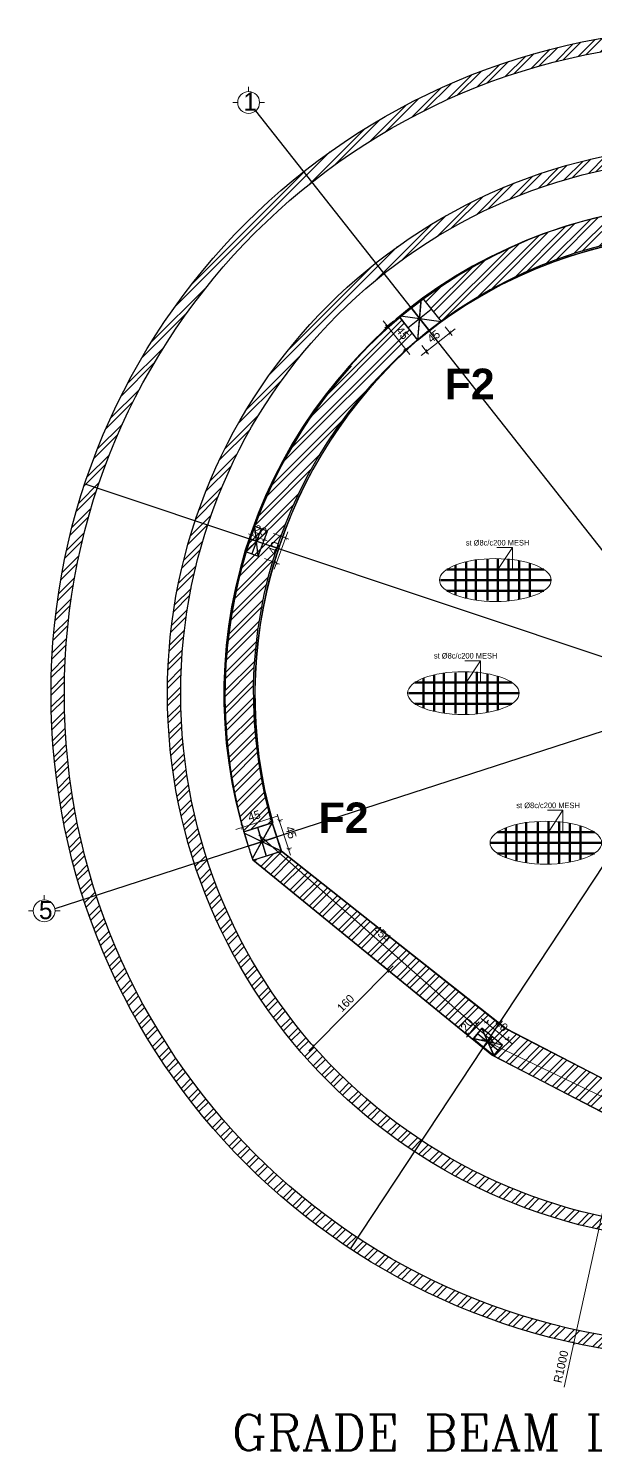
# Model space of a CAD drawing. Header units: inches. Extents: x -291016 to -124071, y 25078 to 137196.
# Drawn here: x -212457 to -211604, y 41552 to 43691 of the extents above; entities that cross this region are included whole.
import ezdxf

# ---------------------------------------------------------------- set-up
doc = ezdxf.new("R2010")
doc.units = ezdxf.units.IN
doc.header["$MEASUREMENT"] = 0
for name, color, linetype, lineweight in [('DOOR', 112, 'Continuous', 20), ('HACTH', 8, 'Continuous', 9), ('text', 7, 'Continuous', 35), ('TOP', 4, 'Continuous', 53)]:
    doc.layers.add(name, color=color, linetype=linetype, lineweight=lineweight)
for name, color, linetype in [('NOTES', 7, 'Continuous'), ('TEX', 4, 'Continuous'), ('WALL', 7, 'Continuous')]:
    doc.layers.add(name, color=color, linetype=linetype)
doc.styles.add('dim', font='')
doc.styles.add('ROMANIC', font='romanc.shx')
doc.styles.add('SANSSERIFBOLD', font='sasb____.pfb', dxfattribs={"height": 70})
doc.styles.get('dim').set_extended_font_data('Kabel Bk BT')
doc.dimstyles.new('50PEA1', dxfattribs={"dimscale": 0, "dimtxt": 12.5, "dimasz": 5, "dimexe": 5, "dimexo": 10, "dimgap": 5, "dimtad": 1, "dimdec": 0, "dimdsep": 46, "dimtxsty": 'Standard', "dimblk1": 'ARCHTICK', "dimblk2": 'ARCHTICK', "dimsah": 1, "dimcen": 2.5, "dimdle": 10, "dimclrd": 8, "dimclre": 8, "dimclrt": 7, "dimadec": 0, "dimazin": 0, "dimtfac": 1, "dimtdec": 0, "dimtix": 1, "dimtmove": 2, "dimatfit": 3, "dimldrblk": 'ARCHTICK', "dimfxl": 1, "dimtolj": 1, "dimtzin": 0, "dimlwd": 13, "dimlwe": 13, "dimarcsym": 0})
pattern_1 = [(45, (-220129.778, 865.404), (-13.258252, 13.258252), []), (45, (-220120.94, 865.404), (-13.258252, 13.258252), [])]

# ---------------------------------------------------------------- blocks, each defined once
blk = doc.blocks.new('_ArchTick')
at = {"color": 0, "const_width": 0.15}
blk.add_lwpolyline([(-0.5, -0.5), (0.5, 0.5)], dxfattribs=at)
blk = doc.blocks.new('*D440')
at = {"layer": 'Defpoints', "color": 0, "linetype": 'Continuous', "ltscale": 0.2, "transparency": 16777216}
for p in [(-211775.2, 42187.5), (-211744.3, 42162.2), (-211737.4, 42170.6)]:
    blk.add_point(p, dxfattribs=at)
at = {"layer": 'DOOR', "color": 8, "lineweight": 13, "ltscale": 0.2, "transparency": 16777216}
blk.add_line((-211776.1, 42202.2), (-211729.6, 42164.3), dxfattribs=at)
at = {"layer": 'DOOR', "color": 8, "linetype": 'Continuous', "lineweight": 13, "ltscale": 0.2, "transparency": 16777216}
for p, q in [((-211768.9, 42195.2), (-211765.2, 42199.8)), ((-211737.9, 42169.9), (-211734.2, 42174.5))]:
    blk.add_line(p, q, dxfattribs=at)
at = {"layer": 'DOOR', "color": 8, "linetype": 'Continuous', "lineweight": 13, "ltscale": 0.2, "transparency": 16777216, "xscale": 5, "yscale": 5, "zscale": 5}
for p, rotation in [((-211768.4, 42195.9), 140.7629994113411), ((-211737.4, 42170.6), 320.7629994113411)]:
    blk.add_blockref('_ArchTick', p, dxfattribs=dict(at, rotation=rotation))
at = {"layer": 'DOOR', "color": 7, "linetype": 'Continuous', "ltscale": 0.2, "transparency": 16777216, "insert": (-211745.8, 42192), "char_height": 12.5, "attachment_point": 5, "rotation": 320.763}
blk.add_mtext('\\A1;40', dxfattribs=at)
blk = doc.blocks.new('*D441')
at = {"layer": 'Defpoints', "color": 0, "linetype": 'Continuous', "ltscale": 0.2, "transparency": 16777216}
for p in [(-211782.6, 42193.5), (-211775.2, 42187.5), (-211788.1, 42171.8)]:
    blk.add_point(p, dxfattribs=at)
at = {"layer": 'DOOR', "color": 8, "linetype": 'Continuous', "lineweight": 13, "ltscale": 0.2, "transparency": 16777216}
for p, q in [((-211783, 42193.8), (-211786.5, 42196.7)), ((-211795.8, 42178.1), (-211799.3, 42181))]:
    blk.add_line(p, q, dxfattribs=at)
at = {"layer": 'DOOR', "color": 8, "lineweight": 13, "ltscale": 0.2, "transparency": 16777216}
for p, q in [((-211782.6, 42193.5), (-211779.5, 42197.4)), ((-211795.4, 42177.8), (-211798.6, 42174)), ((-211795.4, 42177.8), (-211782.6, 42193.5))]:
    blk.add_line(p, q, dxfattribs=at)
at = {"layer": 'DOOR', "color": 8, "linetype": 'Continuous', "lineweight": 13, "ltscale": 0.2, "transparency": 16777216, "xscale": 5, "yscale": 5, "zscale": 5}
for p, rotation in [((-211782.6, 42193.5), 230.7629994113154), ((-211795.4, 42177.8), 50.76299941131533)]:
    blk.add_blockref('_ArchTick', p, dxfattribs=dict(at, rotation=rotation))
at = {"layer": 'DOOR', "color": 7, "linetype": 'Continuous', "ltscale": 0.2, "transparency": 16777216, "insert": (-211797.7, 42192.8), "char_height": 12.5, "attachment_point": 5, "rotation": 50.763}
blk.add_mtext('\\A1;20', dxfattribs=at)
blk = doc.blocks.new('*D444')
at = {"layer": 'Defpoints', "color": 0, "linetype": 'Continuous', "ltscale": 0.2, "transparency": 16777216}
for p in [(-212097.7, 42935.1), (-212070.3, 42924.9), (-212111.7, 42897.6)]:
    blk.add_point(p, dxfattribs=at)
at = {"layer": 'DOOR', "color": 8, "linetype": 'Continuous', "lineweight": 13, "ltscale": 0.2, "transparency": 16777216}
for p, q in [((-212088.4, 42931.6), (-212065.6, 42923.2)), ((-212102.3, 42894.1), (-212079.6, 42885.7))]:
    blk.add_line(p, q, dxfattribs=at)
at = {"layer": 'DOOR', "color": 8, "lineweight": 13, "ltscale": 0.2, "transparency": 16777216}
blk.add_line((-212087.8, 42878.1), (-212066.8, 42934.3), dxfattribs=at)
at = {"layer": 'DOOR', "color": 8, "linetype": 'Continuous', "lineweight": 13, "ltscale": 0.2, "transparency": 16777216, "xscale": 5, "yscale": 5, "zscale": 5}
for p, rotation in [((-212070.3, 42924.9), 69.56496925485324), ((-212084.3, 42887.4), 249.5649692548533)]:
    blk.add_blockref('_ArchTick', p, dxfattribs=dict(at, rotation=rotation))
at = {"layer": 'DOOR', "color": 7, "linetype": 'Continuous', "ltscale": 0.2, "transparency": 16777216, "insert": (-212087.9, 42910.1), "char_height": 12.5, "attachment_point": 5, "rotation": 69.565}
blk.add_mtext('\\A1;40', dxfattribs=at)
blk = doc.blocks.new('*D445')
at = {"layer": 'Defpoints', "color": 0, "linetype": 'Continuous', "ltscale": 0.2, "transparency": 16777216}
for p in [(-212121.5, 42929.2), (-212116.7, 42942.2), (-212097.7, 42935.1)]:
    blk.add_point(p, dxfattribs=at)
at = {"layer": 'DOOR', "color": 8, "lineweight": 13, "ltscale": 0.2, "transparency": 16777216}
for p, q in [((-212121.5, 42929.2), (-212126.2, 42931)), ((-212102.6, 42922.2), (-212121.5, 42929.2)), ((-212102.6, 42922.2), (-212097.9, 42920.4))]:
    blk.add_line(p, q, dxfattribs=at)
at = {"layer": 'DOOR', "color": 8, "linetype": 'Continuous', "lineweight": 13, "ltscale": 0.2, "transparency": 16777216}
for p, q in [((-212120.2, 42932.8), (-212123.3, 42924.5)), ((-212101.2, 42925.7), (-212104.3, 42917.5))]:
    blk.add_line(p, q, dxfattribs=at)
at = {"layer": 'DOOR', "color": 8, "linetype": 'Continuous', "lineweight": 13, "ltscale": 0.2, "transparency": 16777216, "xscale": 5, "yscale": 5, "zscale": 5}
for p, rotation in [((-212121.5, 42929.2), 339.5649692548755), ((-212102.6, 42922.2), 159.5649692548755)]:
    blk.add_blockref('_ArchTick', p, dxfattribs=dict(at, rotation=rotation))
at = {"layer": 'DOOR', "color": 7, "linetype": 'Continuous', "ltscale": 0.2, "transparency": 16777216, "insert": (-212108.1, 42936.2), "char_height": 12.5, "attachment_point": 5, "rotation": 339.565}
blk.add_mtext('\\A1;20', dxfattribs=at)
blk = doc.blocks.new('*D458')
at = {"layer": 'Defpoints', "color": 0, "linetype": 'Continuous', "ltscale": 0.2, "transparency": 16777216}
for p in [(-211766.1, 42167.1), (-211766.1, 42167.1), (-211363.5, 41973.6)]:
    blk.add_point(p, dxfattribs=at)
at = {"layer": 'DOOR', "color": 8, "linetype": 'Continuous', "lineweight": 13, "ltscale": 0.2, "transparency": 16777216}
for p, q in [((-211761.7, 42176.1), (-211763.9, 42171.6)), ((-211359.2, 41982.7), (-211361.3, 41978.2))]:
    blk.add_line(p, q, dxfattribs=at)
at = {"layer": 'DOOR', "color": 8, "lineweight": 13, "ltscale": 0.2, "transparency": 16777216}
blk.add_line((-211354.5, 41969.3), (-211775.1, 42171.4), dxfattribs=at)
at = {"layer": 'DOOR', "color": 8, "linetype": 'Continuous', "lineweight": 13, "ltscale": 0.2, "transparency": 16777216, "xscale": 5, "yscale": 5, "zscale": 5}
for p, rotation in [((-211766.1, 42167.1), 154.3350002551037), ((-211363.5, 41973.7), 334.3350002551037)]:
    blk.add_blockref('_ArchTick', p, dxfattribs=dict(at, rotation=rotation))
at = {"layer": 'DOOR', "color": 7, "linetype": 'Continuous', "ltscale": 0.2, "transparency": 16777216, "insert": (-211559.9, 42080.5), "char_height": 12.5, "attachment_point": 5, "rotation": 334.335}
blk.add_mtext('\\A1;447', dxfattribs=at)
blk = doc.blocks.new('*D459')
at = {"layer": 'Defpoints', "color": 0, "linetype": 'Continuous', "ltscale": 0.2, "transparency": 16777216}
for p in [(-212106.5, 42468.1), (-212103.1, 42471.9), (-211766.3, 42167)]:
    blk.add_point(p, dxfattribs=at)
at = {"layer": 'DOOR', "color": 8, "lineweight": 13, "ltscale": 0.2, "transparency": 16777216}
blk.add_line((-211755.4, 42164.2), (-212110.6, 42478.5), dxfattribs=at)
at = {"layer": 'DOOR', "color": 8, "linetype": 'Continuous', "lineweight": 13, "ltscale": 0.2, "transparency": 16777216}
for p, q in [((-212099.8, 42475.5), (-212099.8, 42475.6)), ((-211759.7, 42174.5), (-211759.6, 42174.6))]:
    blk.add_line(p, q, dxfattribs=at)
at = {"layer": 'DOOR', "color": 8, "linetype": 'Continuous', "lineweight": 13, "ltscale": 0.2, "transparency": 16777216, "xscale": 5, "yscale": 5, "zscale": 5}
for p, rotation in [((-212103.1, 42471.9), 138.4929883590364), ((-211762.9, 42170.8), 318.4929883590364)]:
    blk.add_blockref('_ArchTick', p, dxfattribs=dict(at, rotation=rotation))
at = {"layer": 'DOOR', "color": 7, "linetype": 'Continuous', "ltscale": 0.2, "transparency": 16777216, "insert": (-211925.5, 42329.8), "char_height": 12.5, "attachment_point": 5, "rotation": 318.493}
blk.add_mtext('\\A1;454', dxfattribs=at)
blk = doc.blocks.new('*D696')
at = {"color": 8, "lineweight": 13, "transparency": 16777216}
for p, q in [((-211866.3, 43199.2), (-211815.3, 43239.4)), ((-211830.3, 43242.4), (-211820, 43229.3)), ((-211865.7, 43214.5), (-211855.4, 43201.4))]:
    blk.add_line(p, q, dxfattribs=at)
at = {"layer": 'Defpoints', "color": 0, "transparency": 16777216}
for p in [(-211836.5, 43250.2), (-211823.1, 43233.2), (-211871.9, 43222.4)]:
    blk.add_point(p, dxfattribs=at)
at = {"color": 8, "lineweight": 13, "transparency": 16777216, "xscale": 5, "yscale": 5, "zscale": 5}
for p, rotation in [((-211823.1, 43233.2), 38.23468098425691), ((-211858.5, 43205.4), 218.2346809842569)]:
    blk.add_blockref('_ArchTick', p, dxfattribs=dict(at, rotation=rotation))
at = {"color": 7, "transparency": 16777216, "insert": (-211847.7, 43228.1), "char_height": 12.5, "attachment_point": 5, "rotation": 38.2347}
blk.add_mtext('\\A1;45', dxfattribs=at)
blk = doc.blocks.new('*D697')
at = {"color": 8, "lineweight": 13, "transparency": 16777216}
for p, q in [((-211883.4, 43200.6), (-211923.6, 43251.6)), ((-211907.6, 43251.6), (-211921.4, 43240.7)), ((-211879.7, 43216.2), (-211893.5, 43205.4))]:
    blk.add_line(p, q, dxfattribs=at)
at = {"layer": 'Defpoints', "color": 0, "transparency": 16777216}
for p in [(-211899.7, 43257.7), (-211917.4, 43243.8), (-211871.9, 43222.4)]:
    blk.add_point(p, dxfattribs=at)
at = {"color": 8, "lineweight": 13, "transparency": 16777216, "xscale": 5, "yscale": 5, "zscale": 5}
for p, rotation in [((-211917.4, 43243.8), 128.234680984255), ((-211889.6, 43208.4), 308.2346809842551)]:
    blk.add_blockref('_ArchTick', p, dxfattribs=dict(at, rotation=rotation))
at = {"color": 7, "transparency": 16777216, "insert": (-211894.7, 43233.1), "char_height": 12.5, "attachment_point": 5, "rotation": 308.2347}
blk.add_mtext('\\A1;45', dxfattribs=at)
blk = doc.blocks.new('*D698')
at = {"color": 8, "lineweight": 13, "transparency": 16777216}
for p, q in [((-212145.1, 42486.6), (-212083.2, 42506.3)), ((-212093.7, 42506.2), (-212094.3, 42508.1)), ((-212136.5, 42492.5), (-212137.1, 42494.4))]:
    blk.add_line(p, q, dxfattribs=at)
at = {"layer": 'Defpoints', "color": 0, "transparency": 16777216}
for p in [(-212092.8, 42503.3), (-212090.6, 42496.7), (-212133.4, 42483)]:
    blk.add_point(p, dxfattribs=at)
at = {"color": 8, "lineweight": 13, "transparency": 16777216, "xscale": 5, "yscale": 5, "zscale": 5}
for p, rotation in [((-212092.8, 42503.3), 17.7119008076966), ((-212135.5, 42489.6), 197.7119008076967)]:
    blk.add_blockref('_ArchTick', p, dxfattribs=dict(at, rotation=rotation))
at = {"color": 7, "transparency": 16777216, "insert": (-212117.6, 42507.2), "char_height": 12.5, "attachment_point": 5, "rotation": 17.7119}
blk.add_mtext('\\A1;45', dxfattribs=at)
blk = doc.blocks.new('*D699')
at = {"color": 8, "lineweight": 13, "transparency": 16777216}
for p, q in [((-212082.9, 42509.6), (-212063.2, 42447.7)), ((-212081.1, 42499.7), (-212075.1, 42501.6)), ((-212067.4, 42456.8), (-212061.4, 42458.7))]:
    blk.add_line(p, q, dxfattribs=at)
at = {"layer": 'Defpoints', "color": 0, "transparency": 16777216}
for p in [(-212090.6, 42496.7), (-212077, 42453.8), (-212066.2, 42457.2)]:
    blk.add_point(p, dxfattribs=at)
at = {"color": 8, "lineweight": 13, "transparency": 16777216, "xscale": 5, "yscale": 5, "zscale": 5}
for p, rotation in [((-212079.9, 42500.1), 107.7119008077194), ((-212066.2, 42457.2), 287.7119008077195)]:
    blk.add_blockref('_ArchTick', p, dxfattribs=dict(at, rotation=rotation))
at = {"color": 7, "transparency": 16777216, "insert": (-212062.3, 42482.1), "char_height": 12.5, "attachment_point": 5, "rotation": 287.7119}
blk.add_mtext('\\A1;45', dxfattribs=at)
blk = doc.blocks.new('*D703')
at = {"color": 8, "lineweight": 13, "transparency": 16777216}
for p in [(-211423.1, 42691.2), (-211651.5, 41648)]:
    blk.add_line(p, (-211636.9, 41714.3), dxfattribs=at)
at = {"layer": 'Defpoints', "color": 0, "transparency": 16777216}
for p in [(-211423.1, 42691.2), (-211636.9, 41714.3)]:
    blk.add_point(p, dxfattribs=at)
at = {"color": 8, "lineweight": 13, "transparency": 16777216, "xscale": 5, "yscale": 5, "zscale": 5, "rotation": 77.6532269244995}
blk.add_blockref('_ArchTick', (-211636.9, 41714.3), dxfattribs=at)
at = {"color": 7, "transparency": 16777216, "insert": (-211656.3, 41678.7), "char_height": 12.5, "attachment_point": 5, "rotation": 77.6532}
blk.add_mtext('\\A1;R1000', dxfattribs=at)
blk = doc.blocks.new('*D496')
at = {"color": 8, "lineweight": 13, "transparency": 16777216}
for p, q in [((-212035.5, 42153.4), (-211908.8, 42281.3)), ((-211922.9, 42281.2), (-211919.4, 42277.7)), ((-212035.6, 42167.6), (-212032, 42164.1))]:
    blk.add_line(p, q, dxfattribs=at)
at = {"layer": 'Defpoints', "color": 0, "transparency": 16777216}
for p in [(-211915.8, 42274.2), (-211915.8, 42274.2), (-212028.5, 42160.5)]:
    blk.add_point(p, dxfattribs=at)
at = {"color": 8, "lineweight": 13, "transparency": 16777216, "xscale": 5, "yscale": 5, "zscale": 5}
for p, rotation in [((-211915.8, 42274.2), 45.2637492232293), ((-212028.5, 42160.5), 225.2637492232293)]:
    blk.add_blockref('_ArchTick', p, dxfattribs=dict(at, rotation=rotation))
at = {"color": 7, "transparency": 16777216, "insert": (-211980.1, 42225.3), "char_height": 12.5, "attachment_point": 5, "rotation": 45.2637}
blk.add_mtext('\\A1;160', dxfattribs=at)

msp = doc.modelspace()

# ---------------------------------------------------------------- hatches: boundary and pattern name
h = msp.add_hatch()
h.set_pattern_fill('ANSI32', color=4, scale=50, style=0)
h.set_pattern_definition([(45, (-217295, 2054.5), (-13.258252, 13.258252), []), (45, (-217286.161, 2054.5), (-13.258252, 13.258252), [])])
h.paths.add_polyline_path([(-212423.1076, 42691.176, 1), (-210423.1076, 42691.176, 1)])
h.paths.add_polyline_path([(-210443.1076, 42691.176, -1), (-212403.1076, 42691.176, -1)], flags=16)
h = msp.add_hatch()
h.set_pattern_fill('ANSI32', color=4, scale=50, style=0)
h.set_pattern_definition([(45, (-218368.921, -2684.209), (-13.258252, 13.258252), []), (45, (-218360.083, -2684.209), (-13.258252, 13.258252), [])])
h.paths.add_polyline_path([(-212248.1076, 42691.176, 1), (-210598.1076, 42691.176, 1)])
h.paths.add_polyline_path([(-210618.1076, 42691.176, -1), (-212228.1076, 42691.176, -1)], flags=16)
h = msp.add_hatch()
h.set_pattern_fill('ANSI32', color=4, scale=50, style=0)
h.set_pattern_definition(pattern_1)
h.paths.add_polyline_path([(-211036.9527, 43266.6791), (-211006.206, 43272.8081), (-211006.029, 43273.0595), (-211009.976, 43299.8302, 0.091887879), (-211255.8969, 43408.3538, 0.054113794), (-211416.4234, 43427.7394), (-211416.5824, 43407.5055), (-211456.5812, 43407.8199), (-211456.4292, 43427.1534, 0.057038558), (-211624.7554, 43400.7992, 0.077479336), (-211831.4693, 43306.5117, 0.013147095), (-211863.3155, 43284.1919), (-211836.6801, 43250.3865, -0.000023009), (-211836.6275, 43250.4243, -0.317256596)])
h = msp.add_hatch()
h.set_pattern_fill('ANSI32', color=4, scale=50, style=0)
h.set_pattern_definition(pattern_1)
h.paths.add_polyline_path([(-211872.0274, 43222.5375), (-211898.6427, 43256.3174, 0.060241019), (-212019.9487, 43126.6289, 0.059875111), (-212106.6139, 42969.9674, -0.055864984), (-212028.0784, 43113.4441, 0.058443552), (-212109.8024, 42961.9836, 0.128203115), (-212154.8185, 42586.1704, 0.035148365), (-212133.2163, 42483.2438), (-212090.988, 42496.7302, -0.297366922)])
h = msp.add_hatch()
h.set_pattern_fill('ANSI32', color=4, scale=50, style=0)
h.set_pattern_definition(pattern_1)
h.paths.add_polyline_path([(-212076.9379, 42453.9782), (-212119.4507, 42440.4009), (-211760.1535, 42147.1374), (-211382.2454, 41951.3457), (-211386.0607, 41996.1603, 0.004819503), (-211372.638, 41997.049), (-211739.4526, 42187.0933)])
h.paths.add_polyline_path([(-211775.3979, 42187.6264), (-211744.4165, 42162.3253), (-211757.2232, 42146.6433), (-211788.2047, 42171.9445)], flags=16)
h.paths.add_polyline_path([(-211775.3979, 42187.6264), (-211744.4165, 42162.3253), (-211757.0671, 42146.8345)], flags=0)

# ---------------------------------------------------------------- linework, layer by layer
at = {"color": 1}
for p, q in [((-211424.3284, 42690.7348), (-212115.1358, 43567.5018)), ((-211886.5028, 43240.9095), (-211851.4838, 43269.1752)), ((-211886.3492, 43240.7721), (-211851.3303, 43269.0378)), ((-211866.7819, 43284.5433), (-211872.0268, 43222.5367)), ((-211866.6283, 43284.4059), (-211871.8733, 43222.3993)), ((-211897.6228, 43259.071), (-211836.6801, 43250.3865)), ((-211897.4692, 43258.9336), (-211836.5265, 43250.2491)), ((-212372.09, 43006.505), (-211425.0231, 42689.8259)), ((-212130.4347, 42904.6155), (-212097.7276, 42935.1153)), ((-212107.1557, 42938.6282), (-212121.0641, 42901.124)), ((-212111.6934, 42897.6326), (-212116.7003, 42942.1844)), ((-212111.6934, 42897.6326), (-212097.7276, 42935.1153)), ((-211425.0712, 42688.5498), (-212417.255, 42367.3651)), ((-211972.6328, 41855.6988), (-211423.1076, 42689.1854)), ((-212090.7971, 42496.7912), (-212120.7005, 42442.2923)), ((-212090.6436, 42496.6538), (-212120.547, 42442.1549)), ((-212076.9379, 42453.9782), (-212132.763, 42481.0962)), ((-212076.7843, 42453.8408), (-212132.6095, 42480.9588)), ((-212112.7047, 42489.7946), (-212099.8292, 42446.6674)), ((-212112.5512, 42489.6572), (-212099.6757, 42446.53)), ((-212126.5782, 42461.5568), (-212087.6014, 42474.0058)), ((-211781.762, 42179.8336), (-211750.7418, 42154.5799)), ((-211781.6085, 42179.6962), (-211750.5882, 42154.4425)), ((-211744.4165, 42162.3253), (-211775.3979, 42187.6264)), ((-211757.0671, 42146.8345), (-211775.3979, 42187.6264)), ((-211744.2629, 42162.1879), (-211775.2444, 42187.489)), ((-211756.9135, 42146.6971), (-211775.2444, 42187.489)), ((-211759.7537, 42174.8385), (-211772.5604, 42159.1565)), ((-211744.4165, 42162.3253), (-211788.2047, 42171.9445)), ((-211744.2629, 42162.1879), (-211788.0511, 42171.8071)), ((-211757.0671, 42146.8345), (-211744.4165, 42162.3253)), ((-211756.9135, 42146.6971), (-211744.2629, 42162.1879))]:
    msp.add_line(p, q, dxfattribs=at)
at = {"color": 3}
for p, q in [((-211882.2023, 43271.8072), (-211854.3534, 43236.4616)), ((-211882.0488, 43271.6698), (-211854.1999, 43236.3242)), ((-211864.529, 43285.732), (-211836.6801, 43250.3865)), ((-211864.3754, 43285.5946), (-211836.5265, 43250.2491)), ((-211899.8757, 43257.8823), (-211872.0268, 43222.5367)), ((-211899.7221, 43257.7449), (-211871.8733, 43222.3993)), ((-211872.0268, 43222.5367), (-211836.6801, 43250.3865)), ((-211871.8733, 43222.3993), (-211836.5265, 43250.2491)), ((-212133.5799, 42483.1277), (-212090.7971, 42496.7912)), ((-212133.4264, 42482.9903), (-212090.6436, 42496.6538)), ((-212076.5549, 42454.1011), (-212090.7971, 42496.7912)), ((-212090.6436, 42496.6538), (-212076.7843, 42453.8408)), ((-212076.4014, 42453.9637), (-212090.6436, 42496.6538)), ((-212126.5812, 42461.5568), (-212083.7139, 42475.2473)), ((-212119.8895, 42440.2608), (-212076.9379, 42453.9782)), ((-212119.736, 42440.1234), (-212076.7843, 42453.8408)), ((-211739.4526, 42187.0933), (-212076.9379, 42453.9782)), ((-212076.4014, 42453.9637), (-211739.2991, 42186.9559)), ((-211739.2991, 42186.9559), (-212076.4014, 42453.9637)), ((-211760.1535, 42147.1374), (-212119.4507, 42440.4009)), ((-211760, 42147), (-212119.2972, 42440.2635)), ((-211371.3024, 41996.3571), (-211739.4526, 42187.0933)), ((-211361.3909, 41991.1642), (-211739.2991, 42186.9559)), ((-211372.928, 41997.1414), (-211739.2991, 42186.9559)), ((-211382.2454, 41951.3457), (-211760.1535, 42147.1374)), ((-211382.0918, 41951.2083), (-211760, 42147))]:
    msp.add_line(p, q, dxfattribs=at)
for p, q in [((-212104.7105, 42916.3739), (-212123.6832, 42923.443)), ((-212130.4347, 42904.6155), (-212111.6934, 42897.6326))]:
    msp.add_line(p, q)
at = {"color": 1}
for points in [[(-212111.6934, 42897.6326), (-212097.7276, 42935.1153), (-212116.7003, 42942.1844), (-212130.6661, 42904.7017)], [(-211744.4165, 42162.3253), (-211775.3979, 42187.6264), (-211788.2047, 42171.9445), (-211757.2232, 42146.6433)], [(-211744.2629, 42162.1879), (-211775.2444, 42187.489), (-211788.0511, 42171.8071), (-211757.0697, 42146.5059)]]:
    msp.add_lwpolyline(points, close=True, dxfattribs=at)
for radius in [1000, 1000, 980, 825, 825, 805]:
    msp.add_circle((-211423.1076, 42691.176), radius)
at = {"color": 3}
for centre, radius, start, end in [((-211425.7044, 42690.6628), 737.5059, 52.4414623, 199.8363865), ((-211425.1699, 42677.7005), 749.9578, 54.7873301, 125.8482395), ((-211425.4574, 42678.6028), 749.1911, 56.4665138, 109.0301893), ((-211425.3038, 42678.4654), 749.1911, 56.4665138, 109.0301893), ((-211423.0422, 42689.8809), 739.6257, 112.0754762, 196.2232402), ((-211422.8886, 42689.7435), 739.6257, 112.0754762, 196.2232402), ((-211425.2705, 42691.8289), 693.7171, 52.3254693, 200.0514713), ((-211425.3926, 42681.3615), 701.6784, 52.8052315, 129.5329985), ((-211425.2391, 42681.2241), 701.6784, 52.8052315, 129.5329985), ((-211425.5465, 42679.2789), 703.7006, 56.562982, 125.7496673), ((-211425.393, 42679.1416), 703.7006, 56.562982, 125.7496673), ((-211411.5083, 42687.737), 750.2172, 127.146328, 187.9488174), ((-211411.3548, 42687.5996), 750.2172, 127.146328, 187.9488174), ((-211408.9216, 42687.0912), 707.9324, 130.8564289, 195.5935249), ((-211408.7681, 42686.9538), 707.9324, 130.8564289, 195.5935249), ((-211412.6095, 42689.0142), 703.8628, 130.7296375, 195.8356912), ((-211412.8351, 42688.1672), 748.961, 161.6802478, 197.6007767), ((-211412.6816, 42688.0298), 748.961, 161.6802478, 197.6007767), ((-211407.4102, 42687.4408), 709.4822, 161.7729575, 195.5879072), ((-211407.2566, 42687.3034), 709.4822, 161.7729575, 195.5879072), ((-211422.7583, 42690.4272), 695.1002, 198.0135794, 199.8882206), ((-211422.7583, 42690.4272), 740.1002, 198.0135794, 199.7558771)]:
    msp.add_arc(centre, radius, start, end, dxfattribs=at)
at = {"color": 1}
for centre in [(-211423.2612, 42689.3228), (-211423.1076, 42689.1854)]:
    msp.add_arc(centre, 738.7034, 137.9768857, 188.1953346, dxfattribs=at)
msp.add_arc((-211423.1076, 42691.176), 740, 197.7980005, 198.084169)
at = {"layer": 'DOOR', "color": 2, "linetype": 'Continuous', "ltscale": 0.2}
for centre, radius, start, end in [((-211427.2809, 42691.3502), 734.2485, 137.8859339, 161.5617236), ((-211427.1274, 42691.2128), 734.2485, 137.8859339, 161.5617236), ((-211423.2612, 42689.3228), 738.7034, 161.5111588, 188.1953346), ((-211423.1076, 42689.1854), 738.7034, 161.5111588, 188.1953346)]:
    msp.add_arc(centre, radius, start, end, dxfattribs=at)
at = {"layer": 'HACTH', "linetype": 'Continuous', "lineweight": 0}
for p, q in [((-211729.2484, 42910.358), (-211751, 42877.5696)), ((-211777.2484, 42740.358), (-211799, 42707.5696)), ((-211653.2484, 42515.358), (-211675, 42482.5696))]:
    msp.add_line(p, q, dxfattribs=at)
at = {"layer": 'HACTH', "linetype": 'Continuous', "lineweight": 0, "flags": 128}
for points in [[(-211729.2484, 42877.5696), (-211729.2484, 42910.358), (-211752.7027, 42910.358)], [(-211777.2484, 42707.5696), (-211777.2484, 42740.358), (-211800.7027, 42740.358)], [(-211653.2484, 42482.5696), (-211653.2484, 42515.358), (-211676.7027, 42515.358)]]:
    msp.add_lwpolyline(points, dxfattribs=at)
at = {"layer": 'TOP'}
for p, q in [((-211815, 42884.1392), (-211815, 42839)), ((-211799, 42889.0405), (-211799, 42834.0988)), ((-211784.5338, 42892.3247), (-211784.5338, 42831.3796)), ((-211767, 42892.3247), (-211767, 42830.8145)), ((-211751, 42893.5696), (-211751, 42829.5696)), ((-211735, 42893.5696), (-211735, 42830.248)), ((-211719, 42890.7069), (-211719, 42832.4324)), ((-211703, 42886.8965), (-211703, 42836.2427)), ((-211671, 42861.5696), (-211837.5681, 42861.5696)), ((-211682.0676, 42877.5696), (-211827.9324, 42877.5696)), ((-211682.0676, 42845.5696), (-211827.9324, 42845.5696)), ((-211863, 42714.1392), (-211863, 42669)), ((-211847, 42719.0405), (-211847, 42664.0988)), ((-211832.5338, 42722.3247), (-211832.5338, 42661.3796)), ((-211815, 42722.3247), (-211815, 42660.8145)), ((-211799, 42723.5696), (-211799, 42659.5696)), ((-211783, 42723.5696), (-211783, 42660.248)), ((-211767, 42720.7069), (-211767, 42662.4324)), ((-211751, 42716.8965), (-211751, 42666.2427)), ((-211719, 42691.5696), (-211885.5681, 42691.5696)), ((-211730.0676, 42707.5696), (-211875.9324, 42707.5696)), ((-211730.0676, 42675.5696), (-211875.9324, 42675.5696)), ((-211708.5338, 42497.3247), (-211708.5338, 42436.3796)), ((-211691, 42497.3247), (-211691, 42435.8145)), ((-211675, 42498.5696), (-211675, 42434.5696)), ((-211659, 42498.5696), (-211659, 42435.248)), ((-211643, 42495.7069), (-211643, 42437.4324)), ((-211606.0676, 42482.5696), (-211751.9324, 42482.5696)), ((-211739, 42489.1392), (-211739, 42444)), ((-211723, 42494.0405), (-211723, 42439.0988)), ((-211627, 42491.8965), (-211627, 42441.2427)), ((-211595, 42466.5696), (-211761.5681, 42466.5696)), ((-211606.0676, 42450.5696), (-211751.9324, 42450.5696))]:
    msp.add_line(p, q, dxfattribs=at)
at = {"layer": 'WALL', "color": 0, "lineweight": 13}
for p, q in [((-212125.9743, 43603.5558), (-212125.9743, 43596.2056)), ((-212142.3718, 43579.9561), (-212149.722, 43579.9561)), ((-212109.5768, 43579.9561), (-212102.2266, 43579.9561)), ((-212433.3335, 42387.8916), (-212433.3335, 42380.5414)), ((-212449.731, 42364.2919), (-212457.0812, 42364.2919)), ((-212416.936, 42364.2919), (-212409.5858, 42364.2919))]:
    msp.add_line(p, q, dxfattribs=at)
for centre in [(-212125.9743, 43579.8074), (-212125.9743, 43579.8074), (-212433.3335, 42364.1432), (-212433.3335, 42364.1432)]:
    msp.add_circle(centre, 16.3982, dxfattribs=at)
at = {"layer": 'WALL', "lineweight": 18}
for centre in [(-211755, 42861.5696), (-211803, 42691.5696), (-211679, 42466.5696)]:
    msp.add_ellipse(centre, major_axis=(84, 0), ratio=0.383917036, start_param=-1.570796327, end_param=4.71238898, dxfattribs=at)

# ---------------------------------------------------------------- texts
at = {"layer": 'NOTES', "color": 0, "char_height": 27.5, "attachment_point": 1}
for s, insert in [('1', (-212133.939, 43594.8546)), ('5', (-212441.2982, 42379.1903))]:
    msp.add_mtext(s, dxfattribs=dict(at, insert=insert))
at = {"layer": 'TEX', "style": 'dim'}
for p in [(-211799.4029, 42913.5896), (-211847.4029, 42743.5896), (-211723.4029, 42518.5896)]:
    msp.add_text('st %%C8c/c200 MESH', height=8.4, dxfattribs=at).set_placement(p)
at = {"layer": 'TEX', "color": 0, "style": 'ROMANIC'}
msp.add_text('GRADE BEAM LAYOUT PLAN ', height=54.421706, dxfattribs=at).set_placement((-212151.5, 41552.5))
at = {"layer": 'text', "color": 0, "style": 'SANSSERIFBOLD'}
for p in [(-211831.0261, 43133.6103), (-212020.7005, 42481.064)]:
    msp.add_text('F2', height=46, dxfattribs=at).set_placement(p)

# ---------------------------------------------------------------- dimensions: what is measured, and where the dimension line sits
at = {"color": 3}
for p1, p2, distance, picture, middle in [((-211871.8733, 43222.3993), (-211899.7221, 43257.7449), 22.5436, '*D697', (-211894.6686, 43233.0827)), ((-211871.8733, 43222.3993), (-211836.5265, 43250.2491), -21.6807, '*D696', (-211847.7445, 43228.1311)), ((-212133.4264, 42482.9903), (-212090.6436, 42496.6538), 6.9796, '*D698', (-212117.581, 42507.1876)), ((-212090.6436, 42496.6538), (-212076.9532, 42453.7869), 11.2901, '*D699', (-212062.3267, 42482.0778)), ((-212028.4571, 42160.5376), (-211915.8386, 42274.1977), 0, '*D496', (-211980.1393, 42225.2859))]:
    dim = msp.add_aligned_dim(p1=p1, p2=p2, distance=distance, dimstyle='50PEA1', override={"dimscale": 1}, dxfattribs=at)
    dim.commit()
    dim.dimension.update_dxf_attribs({"geometry": picture, "text_midpoint": middle})
dim = msp.add_radius_dim(center=(-211423.1076, 42691.176), mpoint=(-211636.9356, 41714.3046), dimstyle='50PEA1', override={"dimscale": 1}, dxfattribs=at)
dim.commit()
dim.dimension.update_dxf_attribs({"geometry": '*D703', "text_midpoint": (-211656.2557, 41678.6529)})
at = {"layer": 'DOOR', "color": 2, "linetype": 'Continuous', "ltscale": 0.2}
for p1, p2, distance, picture, middle in [((-212097.7276, 42935.1153), (-212116.7003, 42942.1844), 13.821, '*D445', (-212108.1116, 42936.2407)), ((-212111.6934, 42897.6326), (-212097.7276, 42935.1153), -29.2352, '*D444', (-212087.8571, 42910.0945)), ((-211766.2979, 42167.0284), (-212106.4635, 42468.0558), -5.1012, '*D459', (-211925.5446, 42329.7871)), ((-211788.0511, 42171.818), (-211775.2497, 42187.4934), 9.5327, '*D441', (-211797.7474, 42192.8014)), ((-211775.2444, 42187.489), (-211744.2629, 42162.1879), 10.8634, '*D440', (-211745.7663, 42191.966)), ((-211363.4958, 41973.6457), (-211766.079, 42167.0931), -0.0162, '*D458', (-211559.9079, 42080.5241))]:
    dim = msp.add_aligned_dim(p1=p1, p2=p2, distance=distance, dimstyle='50PEA1', override={"dimscale": 1}, dxfattribs=at)
    dim.commit()
    dim.dimension.update_dxf_attribs({"geometry": picture, "text_midpoint": middle})

doc.saveas('drawing.dxf')
